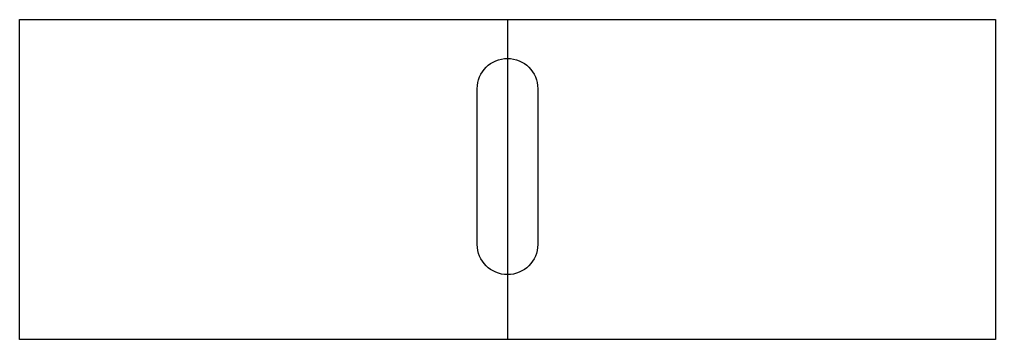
# Model space of a CAD drawing. Header units: millimetres. Extents: x -14.1 to 14.1, y -27.5 to -18.2.
import ezdxf

# ---------------------------------------------------------------- set-up
doc = ezdxf.new("R2010")
doc.units = ezdxf.units.MM
doc.layers.get('0').update_dxf_attribs({"linetype": 'CONTINUOUS'})

msp = doc.modelspace()

# ---------------------------------------------------------------- linework, layer by layer
for p, q in [((0, -18.25), (0, -27.5)), ((0, -20.25), (0, -24.75))]:
    msp.add_line(p, q)
msp.add_lwpolyline([(14.092, -18.25), (14.092, -27.5), (-14.092, -27.5), (-14.092, -18.25)], close=True)
msp.add_lwpolyline([(-0.875, -24.75), (-0.875, -20.25, -1), (0.875, -20.25), (0.875, -24.75, -1)], format="xyb", close=True)

doc.saveas('drawing.dxf')
